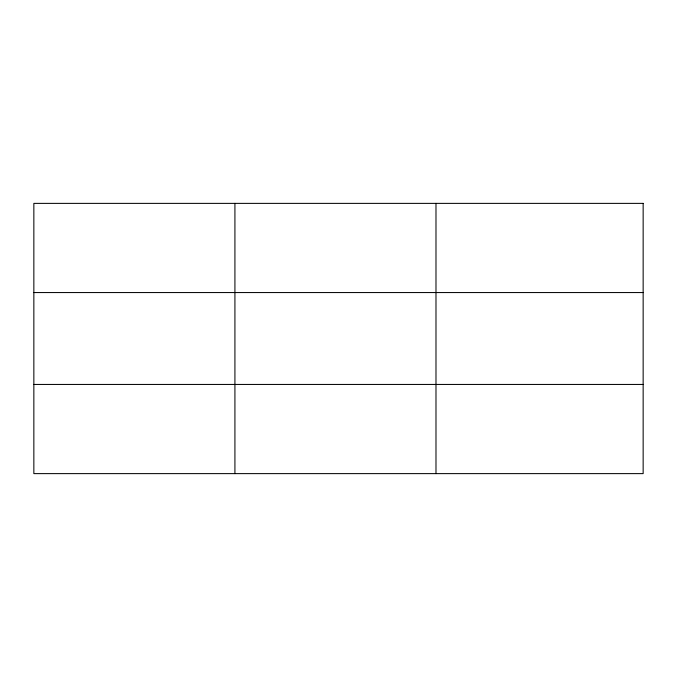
<?xml version="1.0" encoding="UTF-8"?>
<svg xmlns="http://www.w3.org/2000/svg" width="677" height="677" viewBox="0 0 677 677"><rect width="100%" height="100%" fill="white"/><g stroke="black" fill="none" stroke-linecap="round" stroke-linejoin="round"><path stroke-width="1.02" d="M234.919 473.621L234.919 203.379M435.988 473.621L435.988 203.379M33.85 292.557L643.15 292.557M33.85 384.443L643.15 384.443M643.15 203.379L643.15 473.621L33.85 473.621L33.85 203.379L643.15 203.379"/></g></svg>
